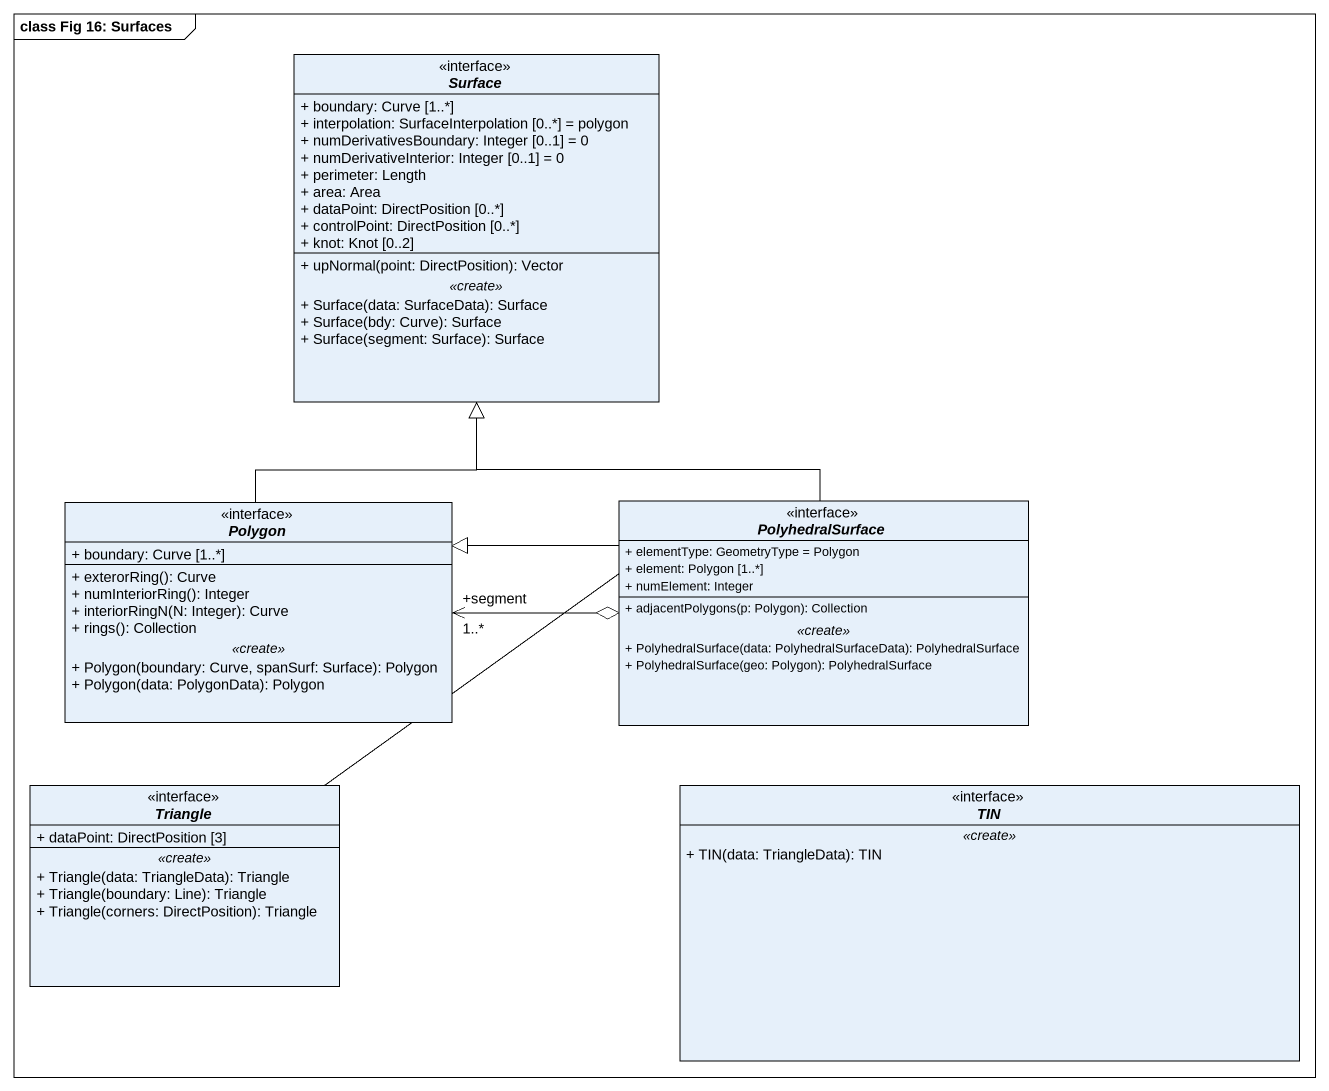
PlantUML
@startuml
mainframe class Fig 16: Surfaces
hide circle
hide empty members
skinparam classAttributeIconSize 0
interface Surface {
  + boundary: Curve [1..*]
  + interpolation: SurfaceInterpolation [0..*] = polygon
  + numDerivativesBoundary: Integer [0..1] = 0
  + numDerivativeInterior: Integer [0..1] = 0
  + perimeter: Length
  + area: Area
  + dataPoint: DirectPosition [0..*]
  + controlPoint: DirectPosition [0..*]
  + knot: Knot [0..2]
  --
  + upNormal(point: DirectPosition): Vector
  .. <<create>> ..
  + Surface(data: SurfaceData): Surface
  + Surface(bdy: Curve): Surface
  + Surface(segment: Surface): Surface
}
interface Polygon {
  + boundary: Curve [1..*]
  --
  + exterorRing(): Curve
  + numInteriorRing(): Integer
  + interiorRingN(N: Integer): Curve
  + rings(): Collection
  .. <<create>> ..
  + Polygon(boundary: Curve, spanSurf: Surface): Polygon
  + Polygon(data: PolygonData): Polygon
}
interface PolyhedralSurface {
  + elementType: GeometryType = Polygon
  + element: Polygon [1..*]
  + numElement: Integer
  --
  + adjacentPolygons(p: Polygon): Collection
  .. <<create>> ..
  + PolyhedralSurface(data: PolyhedralSurfaceData): PolyhedralSurface
  + PolyhedralSurface(geo: Polygon): PolyhedralSurface
}
interface Triangle {
  + dataPoint: DirectPosition [3]
  .. <<create>> ..
  + Triangle(data: TriangleData): Triangle
  + Triangle(boundary: Line): Triangle
  + Triangle(corners: DirectPosition): Triangle
}
interface TIN {
  .. <<create>> ..
  + TIN(data: TriangleData): TIN
}
Polygon -up-|> Surface
Polygon "+segment\n1..*" <-right-o PolyhedralSurface
PolyhedralSurface -up-|> Surface
Triangle -up-|> Polygon
@enduml
